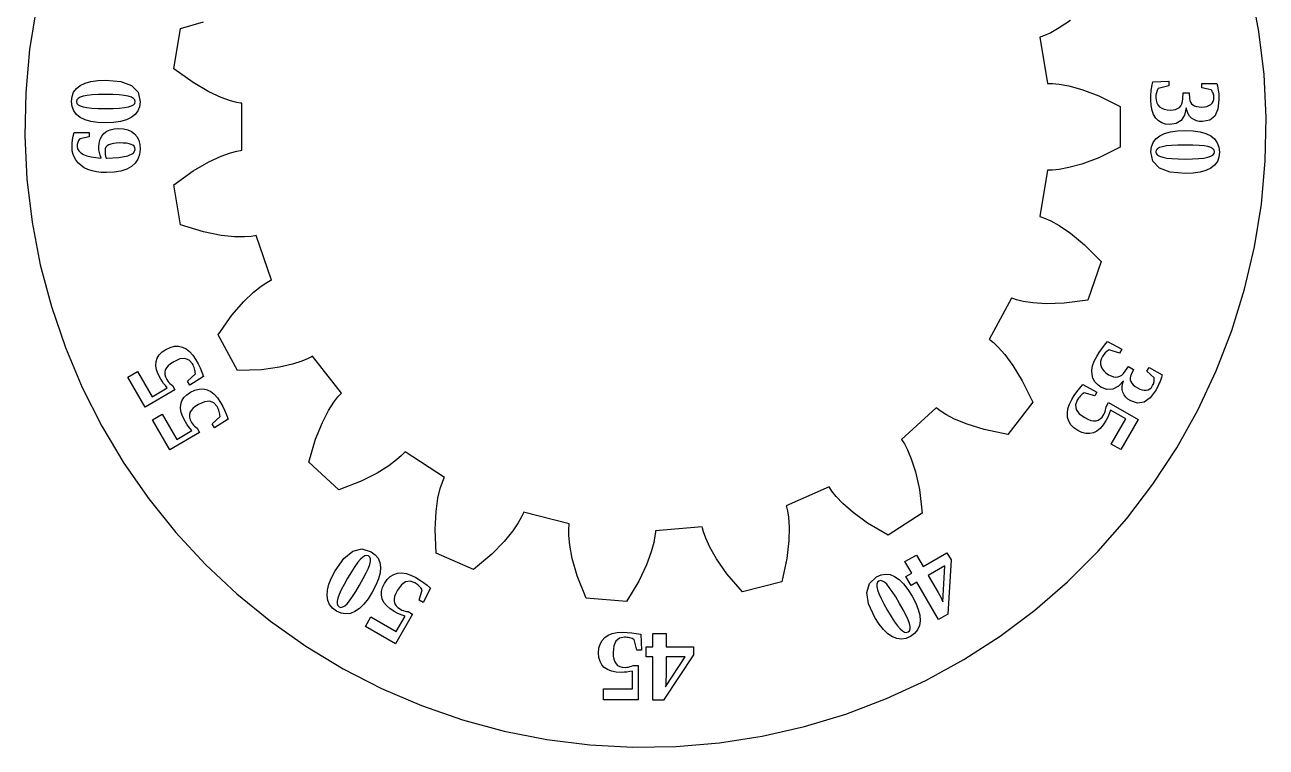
# Model space of a CAD drawing. Header units: metres. Extents: x -322 to 194, y -258 to 258.
# Drawn here: x -68.3 to 68.3, y -68.2 to 11.2 of the extents above; entities that cross this region are included whole.
import ezdxf

# ---------------------------------------------------------------- set-up
doc = ezdxf.new("R2010")
doc.units = ezdxf.units.M

msp = doc.modelspace()

# ---------------------------------------------------------------- linework, layer by layer
for p, q in [((67.4488, 10.4924), (66.5526, 15.1718)), ((-66.9697, 13.2092), (-67.728, 8.50546)), ((-51.1319, 10.7999), (-48.622, 11.5617)), ((46.7309, 11.7063), (45.4995, 10.8683)), ((-51.8681, 6.38771), (-51.1319, 10.7999)), ((43.4884, 9.89201), (43.3542, 9.85396)), ((43.3542, 9.85396), (44.2048, 4.75703)), ((43.8885, 10.0368), (43.4884, 9.89201)), ((44.5562, 10.3405), (43.8885, 10.0368)), ((45.4995, 10.8683), (44.5562, 10.3405)), ((68.0164, 5.76183), (67.4488, 10.4924)), ((-67.728, 8.50546), (-68.1563, 3.76028)), ((-49.7416, 4.85231), (-51.8681, 6.38771)), ((68.2526, 1.0032), (68.0164, 5.76183)), ((-62.883, 3.80925), (-62.5849, 4.21231)), ((-62.5849, 4.21231), (-62.1675, 4.54599)), ((-62.1675, 4.54599), (-61.6354, 4.80762)), ((-61.6354, 4.80762), (-60.9922, 4.99449)), ((-60.9922, 4.99449), (-60.2379, 5.10661)), ((-60.2379, 5.10661), (-59.3725, 5.144)), ((-59.3725, 5.144), (-57.7087, 4.99443)), ((-57.7087, 4.99443), (-56.5202, 4.54575)), ((-56.5202, 4.54575), (-55.8072, 3.79793)), ((-48.0203, 3.85498), (-49.7416, 4.85231)), ((44.2048, 4.75703), (44.344, 4.76462)), ((44.344, 4.76462), (44.7695, 4.75754)), ((44.7695, 4.75754), (45.4996, 4.6871)), ((45.4996, 4.6871), (46.5631, 4.49423)), ((46.5631, 4.49423), (47.9999, 4.10149)), ((47.9999, 4.10149), (49.8619, 3.40106)), ((55.624, 3.93828), (55.6921, 4.44064)), ((55.6921, 4.44064), (55.7875, 4.94177)), ((55.7875, 4.94177), (57.5545, 5.00677)), ((56.3855, 4.22377), (56.2687, 3.98459)), ((57.5545, 4.50677), (56.3855, 4.22377)), ((57.5545, 5.00677), (57.5545, 4.50677)), ((61.1655, 4.29477), (61.1655, 4.76778)), ((61.1655, 4.76778), (62.8235, 4.76778)), ((62.2195, 4.06078), (61.1655, 4.29477)), ((62.8235, 4.76778), (62.8885, 4.49983)), ((62.8885, 4.49983), (62.9415, 4.25102)), ((62.9415, 4.25102), (62.9825, 4.02133)), ((-68.1563, 3.76028), (-68.2526, -1.0032)), ((-63.1215, 2.795), (-63.0619, 3.33681)), ((-63.0612, 2.23499), (-63.1215, 2.795)), ((-63.0619, 3.33681), (-62.883, 3.80925)), ((-62.5258, 2.95236), (-62.5725, 2.76199)), ((-62.5725, 2.76199), (-62.5274, 2.57536)), ((-62.3857, 3.11549), (-62.5258, 2.95236)), ((-62.1523, 3.25137), (-62.3857, 3.11549)), ((-61.8255, 3.35999), (-62.1523, 3.25137)), ((-61.3925, 3.44356), (-61.8255, 3.35999)), ((-60.8395, 3.50323), (-61.3925, 3.44356)), ((-60.1665, 3.53906), (-60.8395, 3.50323)), ((-59.3735, 3.55099), (-60.1665, 3.53906)), ((-58.5627, 3.53893), (-59.3735, 3.55099)), ((-57.8753, 3.50275), (-58.5627, 3.53893)), ((-57.3112, 3.44243), (-57.8753, 3.50275)), ((-56.8705, 3.35799), (-57.3112, 3.44243)), ((-56.5393, 3.24837), (-56.8705, 3.35799)), ((-56.3027, 3.11249), (-56.5393, 3.24837)), ((-56.1608, 2.95036), (-56.3027, 3.11249)), ((-56.1135, 2.76199), (-56.1608, 2.95036)), ((-56.1596, 2.57742), (-56.1135, 2.76199)), ((-55.8072, 3.79793), (-55.5695, 2.75099)), ((-55.5695, 2.75099), (-55.6302, 2.21024)), ((-46.6678, 3.23109), (-48.0203, 3.85498)), ((-45.6505, 2.86581), (-46.6678, 3.23109)), ((-44.942, 2.67615), (-45.6505, 2.86581)), ((49.8619, 3.40106), (52.2121, 2.2366)), ((55.5695, 2.92978), (55.5831, 3.43465)), ((55.6036, 2.33096), (55.5695, 2.92978)), ((55.5831, 3.43465), (55.624, 3.93828)), ((56.1352, 3.49008), (56.1185, 3.23477)), ((56.1185, 3.23477), (56.1446, 2.92377)), ((56.1853, 3.74002), (56.1352, 3.49008)), ((56.1446, 2.92377), (56.223, 2.64877)), ((56.2687, 3.98459), (56.1853, 3.74002)), ((58.9783, 2.52153), (59.0569, 2.78421)), ((59.0569, 2.78421), (59.0975, 3.09277)), ((59.0975, 3.09277), (59.1355, 3.72377)), ((59.1355, 3.72377), (59.7935, 3.72377)), ((59.7935, 3.72377), (59.8375, 3.11478)), ((59.8375, 3.11478), (59.8724, 2.88858)), ((59.8724, 2.88858), (59.944, 2.69403)), ((62.2706, 3.97552), (62.2195, 4.06078)), ((62.3197, 3.88777), (62.2706, 3.97552)), ((62.3045, 2.59528), (62.4145, 2.77577)), ((62.3671, 3.79753), (62.3197, 3.88777)), ((62.4125, 3.70477), (62.3671, 3.79753)), ((62.4519, 3.60422), (62.4125, 3.70477)), ((62.4145, 2.77577), (62.4805, 2.98528)), ((62.48, 3.49052), (62.4519, 3.60422)), ((62.4969, 3.36371), (62.48, 3.49052)), ((62.4805, 2.98528), (62.5025, 3.22377)), ((62.5025, 3.22377), (62.4969, 3.36371)), ((63.0575, 3.01677), (62.9444, 1.94403)), ((62.9825, 4.02133), (63.0115, 3.81078)), ((63.0115, 3.81078), (63.0316, 3.6104)), ((63.0316, 3.6104), (63.046, 3.41127)), ((63.046, 3.41127), (63.0546, 3.21339)), ((63.0546, 3.21339), (63.0575, 3.01677)), ((-62.8802, 1.75099), (-63.0612, 2.23499)), ((-62.5787, 1.34299), (-62.8802, 1.75099)), ((-62.5274, 2.57536), (-62.392, 2.4175)), ((-62.392, 2.4175), (-62.1664, 2.28836)), ((-62.1664, 2.28836), (-61.8505, 2.18799)), ((-61.8505, 2.18799), (-61.4249, 2.11317)), ((-61.4249, 2.11317), (-60.8702, 2.05974)), ((-60.8702, 2.05974), (-60.1864, 2.02768)), ((-60.1864, 2.02768), (-59.3735, 2.017)), ((-59.3735, 2.017), (-58.5473, 2.02786)), ((-58.5473, 2.02786), (-57.8515, 2.06049)), ((-57.8515, 2.06049), (-57.2863, 2.11487)), ((-57.2863, 2.11487), (-56.8515, 2.19099)), ((-56.8515, 2.19099), (-56.5286, 2.29193)), ((-56.5286, 2.29193), (-56.298, 2.42075)), ((-56.298, 2.42075), (-56.1596, 2.57742)), ((-55.8125, 1.73999), (-56.1163, 1.34024)), ((-55.6302, 2.21024), (-55.8125, 1.73999)), ((-44.5235, 2.59915), (-44.942, 2.67615)), ((-44.3848, 2.58369), (-44.5235, 2.59915)), ((-44.3848, -2.58369), (-44.3848, 2.58369)), ((52.2121, 2.2366), (52.2121, -2.23662)), ((55.706, 1.80153), (55.6036, 2.33096)), ((55.8766, 1.34146), (55.706, 1.80153)), ((56.223, 2.64877), (56.3536, 2.40977)), ((56.3536, 2.40977), (56.5365, 2.20677)), ((56.5365, 2.20677), (56.7667, 2.04489)), ((56.7667, 2.04489), (57.0383, 1.92928)), ((57.0383, 1.92928), (57.3512, 1.85989)), ((57.3512, 1.85989), (57.7055, 1.83678)), ((57.7055, 1.83678), (58.0129, 1.85533)), ((58.0129, 1.85533), (58.2823, 1.91103)), ((58.2823, 1.91103), (58.5134, 2.00383)), ((58.5134, 2.00383), (58.7065, 2.13377)), ((58.7065, 2.13377), (58.8614, 2.30472)), ((58.8614, 2.30472), (58.9783, 2.52153)), ((59.4725, 2.07578), (59.2754, 1.27208)), ((59.5494, 1.73283), (59.4725, 2.07578)), ((59.67, 1.43202), (59.5494, 1.73283)), ((59.8344, 1.17334), (59.67, 1.43202)), ((59.944, 2.69403), (60.0524, 2.53108)), ((60.0524, 2.53108), (60.1975, 2.39978)), ((60.1975, 2.39978), (60.3817, 2.29871)), ((60.3817, 2.29871), (60.6075, 2.22652)), ((60.6075, 2.22652), (60.8747, 2.18321)), ((60.8747, 2.18321), (61.1835, 2.16878)), ((61.1835, 2.16878), (61.4749, 2.18596)), ((61.4749, 2.18596), (61.7332, 2.23752)), ((61.7332, 2.23752), (61.9584, 2.32346)), ((61.9584, 2.32346), (62.1505, 2.44377)), ((62.1505, 2.44377), (62.3045, 2.59528)), ((62.9444, 1.94403), (62.6052, 1.17778)), ((-62.1565, 1.01099), (-62.5787, 1.34299)), ((-61.621, 0.75418), (-62.1565, 1.01099)), ((-60.9785, 0.57074), (-61.621, 0.75418)), ((-60.229, 0.46068), (-60.9785, 0.57074)), ((-59.3725, 0.424), (-60.229, 0.46068)), ((-58.4988, 0.46068), (-59.3725, 0.424)), ((-57.7357, 0.57074), (-58.4988, 0.46068)), ((-57.0833, 0.75418), (-57.7357, 0.57074)), ((-56.5415, 1.01099), (-57.0833, 0.75418)), ((-56.1163, 1.34024), (-56.5415, 1.01099)), ((56.1155, 0.95078), (55.8766, 1.34146)), ((56.4162, 0.63927), (56.1155, 0.95078)), ((56.7722, 0.41678), (56.4162, 0.63927)), ((57.1837, 0.28328), (56.7722, 0.41678)), ((57.6505, 0.23877), (57.1837, 0.28328)), ((58.3644, 0.35359), (57.6505, 0.23877)), ((58.906, 0.69803), (58.3644, 0.35359)), ((59.2754, 1.27208), (58.906, 0.69803)), ((60.0425, 0.95677), (59.8344, 1.17334)), ((60.2907, 0.78528), (60.0425, 0.95677)), ((60.5745, 0.66278), (60.2907, 0.78528)), ((60.8937, 0.58928), (60.5745, 0.66278)), ((61.2485, 0.56477), (60.8937, 0.58928)), ((62.0399, 0.71802), (61.2485, 0.56477)), ((62.6052, 1.17778), (62.0399, 0.71802)), ((68.1563, -3.76028), (68.2526, 1.0032)), ((-68.2526, -1.0032), (-68.0164, -5.76183)), ((-62.999, -1.42776), (-62.9259, -1.02251)), ((-62.9259, -1.02251), (-62.8235, -0.62476)), ((-62.8235, -0.62476), (-61.1655, -0.62476)), ((-62.2195, -1.33176), (-62.3433, -1.5237)), ((-61.1655, -1.09776), (-62.2195, -1.33176)), ((-61.1655, -0.62476), (-61.1655, -1.09776)), ((-59.9732, -1.37926), (-59.7979, -1.02364)), ((-59.7979, -1.02364), (-59.5525, -0.72476)), ((-59.5525, -0.72476), (-59.2419, -0.48807)), ((-59.2419, -0.48807), (-58.87, -0.31902)), ((-58.87, -0.31902), (-58.4369, -0.21757)), ((-58.4369, -0.21757), (-57.9425, -0.18376)), ((-57.9425, -0.18376), (-57.4016, -0.22082)), ((-57.4016, -0.22082), (-56.9277, -0.33202)), ((-56.9277, -0.33202), (-56.5211, -0.51732)), ((-56.5211, -0.51732), (-56.1815, -0.77676)), ((-56.1815, -0.77676), (-55.9138, -1.10406)), ((-55.9138, -1.10406), (-55.7225, -1.494)), ((55.8125, -1.73997), (56.1163, -1.34023)), ((56.1163, -1.34023), (56.5415, -1.01097)), ((56.5415, -1.01097), (57.0833, -0.75417)), ((57.0833, -0.75417), (57.7357, -0.57072)), ((57.7357, -0.57072), (58.4988, -0.46066)), ((58.4988, -0.46066), (59.3725, -0.42398)), ((59.3725, -0.42398), (60.229, -0.46066)), ((60.229, -0.46066), (60.9785, -0.57072)), ((60.9785, -0.57072), (61.621, -0.75417)), ((61.621, -0.75417), (62.1565, -1.01097)), ((62.1565, -1.01097), (62.5787, -1.34297)), ((62.5787, -1.34297), (62.8802, -1.75098)), ((-63.0575, -2.26076), (-63.0429, -1.84052)), ((-63.0296, -2.65938), (-63.0575, -2.26076)), ((-63.0429, -1.84052), (-62.999, -1.42776)), ((-62.946, -3.03426), (-63.0296, -2.65938)), ((-62.4848, -1.93419), (-62.5025, -2.15276)), ((-62.5025, -2.15276), (-62.4589, -2.412)), ((-62.4317, -1.7245), (-62.4848, -1.93419)), ((-62.4589, -2.412), (-62.3282, -2.64575)), ((-62.3433, -1.5237), (-62.4317, -1.7245)), ((-62.3282, -2.64575), (-62.1104, -2.854)), ((-60.1135, -2.26076), (-60.0784, -1.79163)), ((-60.0975, -2.55244), (-60.1135, -2.26076)), ((-60.0495, -2.8455), (-60.0975, -2.55244)), ((-60.0784, -1.79163), (-59.9732, -1.37926)), ((-59.4076, -2.4292), (-59.4335, -2.62576)), ((-59.4335, -2.62576), (-59.4257, -2.82782)), ((-59.33, -2.25851), (-59.4076, -2.4292)), ((-59.2006, -2.11369), (-59.33, -2.25851)), ((-59.0195, -1.99475), (-59.2006, -2.11369)), ((-58.7908, -1.90201), (-59.0195, -1.99475)), ((-58.5177, -1.83575), (-58.7908, -1.90201)), ((-58.2003, -1.79601), (-58.5177, -1.83575)), ((-57.8385, -1.78276), (-58.2003, -1.79601)), ((-57.4354, -1.79233), (-57.8385, -1.78276)), ((-57.086, -1.82101), (-57.4354, -1.79233)), ((-56.7904, -1.86882), (-57.086, -1.82101)), ((-56.5485, -1.93576), (-56.7904, -1.86882)), ((-56.3604, -2.02701), (-56.5485, -1.93576)), ((-56.226, -2.14876), (-56.3604, -2.02701)), ((-56.3162, -2.90508), (-56.1185, -2.48376)), ((-56.1454, -2.30101), (-56.226, -2.14876)), ((-56.1185, -2.48376), (-56.1454, -2.30101)), ((-55.7225, -1.494), (-55.6078, -1.94656)), ((-55.5695, -2.46176), (-55.629, -3.05069)), ((-55.6078, -1.94656), (-55.5695, -2.46176)), ((-45.6505, -2.8658), (-44.942, -2.67615)), ((-44.942, -2.67615), (-44.5235, -2.59914)), ((-44.5235, -2.59914), (-44.3848, -2.58369)), ((52.2121, -2.23662), (49.8619, -3.40106)), ((55.5695, -2.75098), (55.6302, -2.21022)), ((55.6302, -2.21022), (55.8125, -1.73997)), ((56.1596, -2.57741), (56.1135, -2.76198)), ((56.298, -2.42073), (56.1596, -2.57741)), ((56.5286, -2.29192), (56.298, -2.42073)), ((56.8515, -2.19098), (56.5286, -2.29192)), ((57.2863, -2.11485), (56.8515, -2.19098)), ((57.8515, -2.06047), (57.2863, -2.11485)), ((58.5473, -2.02785), (57.8515, -2.06047)), ((59.3735, -2.01698), (58.5473, -2.02785)), ((60.1864, -2.02766), (59.3735, -2.01698)), ((60.8702, -2.05972), (60.1864, -2.02766)), ((61.4249, -2.11316), (60.8702, -2.05972)), ((61.8505, -2.18797), (61.4249, -2.11316)), ((62.1664, -2.28835), (61.8505, -2.18797)), ((62.392, -2.41748), (62.1664, -2.28835)), ((62.5274, -2.57535), (62.392, -2.41748)), ((62.5725, -2.76198), (62.5274, -2.57535)), ((62.8802, -1.75098), (63.0612, -2.23497)), ((63.0612, -2.23497), (63.1215, -2.79498)), ((-62.8066, -3.38538), (-62.946, -3.03426)), ((-62.6115, -3.71275), (-62.8066, -3.38538)), ((-62.3629, -4.01076), (-62.6115, -3.71275)), ((-62.0632, -4.27376), (-62.3629, -4.01076)), ((-62.1104, -2.854), (-61.8055, -3.03676)), ((-61.8055, -3.03676), (-61.4227, -3.18883)), ((-61.4227, -3.18883), (-60.9705, -3.30602)), ((-60.9705, -3.30602), (-60.4487, -3.38832)), ((-60.4487, -3.38832), (-59.8575, -3.43576)), ((-59.9695, -3.13994), (-60.0495, -2.8455)), ((-59.8575, -3.43576), (-59.9695, -3.13994)), ((-59.4257, -2.82782), (-59.4022, -3.03201)), ((-59.4022, -3.03201), (-59.3632, -3.23833)), ((-59.3632, -3.23833), (-59.3085, -3.44676)), ((-59.3085, -3.44676), (-59.2815, -3.44676)), ((-59.2815, -3.44676), (-57.8977, -3.38657)), ((-57.8977, -3.38657), (-56.9093, -3.20601)), ((-56.9093, -3.20601), (-56.3162, -2.90508)), ((-56.105, -4.0092), (-56.5215, -4.37875)), ((-55.8075, -3.56651), (-56.105, -4.0092)), ((-55.629, -3.05069), (-55.8075, -3.56651)), ((-49.7416, -4.85231), (-48.0203, -3.85498)), ((-48.0203, -3.85498), (-46.6678, -3.23108)), ((-46.6678, -3.23108), (-45.6505, -2.8658)), ((49.8619, -3.40106), (47.9999, -4.10147)), ((55.8072, -3.79791), (55.5695, -2.75098)), ((56.5202, -4.54573), (55.8072, -3.79791)), ((56.1135, -2.76198), (56.1608, -2.95035)), ((56.1608, -2.95035), (56.3027, -3.11247)), ((56.3027, -3.11247), (56.5393, -3.24835)), ((56.5393, -3.24835), (56.8705, -3.35797)), ((56.8705, -3.35797), (57.3112, -3.44241)), ((57.3112, -3.44241), (57.8753, -3.50273)), ((57.8753, -3.50273), (58.5627, -3.53891)), ((58.5627, -3.53891), (59.3735, -3.55098)), ((59.3735, -3.55098), (60.1665, -3.53905)), ((60.1665, -3.53905), (60.8395, -3.50322)), ((60.8395, -3.50322), (61.3925, -3.44354)), ((61.3925, -3.44354), (61.8255, -3.35997)), ((61.8255, -3.35997), (62.1523, -3.25136)), ((62.1523, -3.25136), (62.3857, -3.11548)), ((62.3857, -3.11548), (62.5258, -2.95235)), ((62.5258, -2.95235), (62.5725, -2.76198)), ((62.883, -3.80923), (62.5849, -4.2123)), ((63.0619, -3.33679), (62.883, -3.80923)), ((63.1215, -2.79498), (63.0619, -3.33679)), ((67.728, -8.50546), (68.1563, -3.76028)), ((-61.7124, -4.50175), (-62.0632, -4.27376)), ((-61.3105, -4.69476), (-61.7124, -4.50175)), ((-60.8634, -4.84789), (-61.3105, -4.69476)), ((-60.376, -4.95726), (-60.8634, -4.84789)), ((-59.8484, -5.02289), (-60.376, -4.95726)), ((-59.2805, -5.04475), (-59.8484, -5.02289)), ((-58.4308, -5.00313), (-59.2805, -5.04475)), ((-57.6878, -4.87827), (-58.4308, -5.00313)), ((-57.0513, -4.67014), (-57.6878, -4.87827)), ((-56.5215, -4.37875), (-57.0513, -4.67014)), ((-51.8681, -6.38771), (-49.7416, -4.85231)), ((44.2048, -4.75703), (43.3542, -9.85396)), ((44.344, -4.76462), (44.2048, -4.75703)), ((44.7695, -4.75755), (44.344, -4.76462)), ((45.4996, -4.6871), (44.7695, -4.75755)), ((46.5631, -4.49423), (45.4996, -4.6871)), ((47.9999, -4.10147), (46.5631, -4.49423)), ((57.7087, -4.99442), (56.5202, -4.54573)), ((59.3725, -5.14398), (57.7087, -4.99442)), ((60.2379, -5.1066), (59.3725, -5.14398)), ((60.9922, -4.99448), (60.2379, -5.1066)), ((61.6354, -4.8076), (60.9922, -4.99448)), ((62.1675, -4.54597), (61.6354, -4.8076)), ((62.5849, -4.2123), (62.1675, -4.54597)), ((-68.0164, -5.76183), (-67.4488, -10.4924)), ((-51.1319, -10.7999), (-51.8681, -6.38771)), ((66.9697, -13.2092), (67.728, -8.50546)), ((-67.4488, -10.4924), (-66.5526, -15.1718)), ((-48.622, -11.5617), (-51.1319, -10.7999)), ((43.3542, -9.85396), (43.4884, -9.89201)), ((43.4884, -9.89201), (43.8885, -10.0368)), ((43.8885, -10.0368), (44.5562, -10.3406)), ((44.5562, -10.3406), (45.4995, -10.8683)), ((45.4995, -10.8683), (46.7309, -11.7063)), ((-46.6702, -11.9461), (-48.622, -11.5617)), ((-45.1883, -12.097), (-46.6702, -11.9461)), ((-44.1076, -12.1122), (-45.1883, -12.097)), ((-43.3758, -12.0615), (-44.1076, -12.1122)), ((-42.955, -11.9984), (-43.3758, -12.0615)), ((-42.8189, -11.968), (-42.955, -11.9984)), ((-41.141, -16.8554), (-42.8189, -11.968)), ((46.7309, -11.7063), (48.2645, -12.9733)), ((48.2645, -12.9733), (50.1093, -14.8378)), ((65.8852, -17.8486), (66.9697, -13.2092)), ((50.1093, -14.8378), (48.6569, -19.0687)), ((-66.5526, -15.1718), (-65.3321, -19.7773)), ((-43.09, -18.209), (-42.2465, -17.5332)), ((-42.2465, -17.5332), (-41.6379, -17.1238)), ((-41.6379, -17.1238), (-41.2671, -16.9151)), ((-41.2671, -16.9151), (-41.141, -16.8554)), ((-44.1667, -19.2383), (-43.09, -18.209)), ((40.265, -18.8526), (37.8056, -23.3972)), ((40.3943, -18.905), (40.265, -18.8526)), ((40.799, -19.0364), (40.3943, -18.905)), ((41.5124, -19.2068), (40.799, -19.0364)), ((48.6569, -19.0687), (46.0559, -19.4069)), ((64.4796, -22.401), (65.8852, -17.8486)), ((-65.3321, -19.7773), (-63.7934, -24.2865)), ((-45.4709, -20.7405), (-44.1667, -19.2383)), ((42.5809, -19.3698), (41.5124, -19.2068)), ((44.0674, -19.4648), (42.5809, -19.3698)), ((46.0559, -19.4069), (44.0674, -19.4648)), ((-46.9837, -22.8832), (-45.4709, -20.7405)), ((-44.8547, -26.8173), (-46.9837, -22.8832)), ((62.7599, -26.8444), (64.4796, -22.401)), ((-63.7934, -24.2865), (-61.9438, -28.6773)), ((-53.1463, -24.7711), (-52.7298, -24.4853)), ((-52.7298, -24.4853), (-52.2609, -24.2639)), ((-52.2609, -24.2639), (-51.8042, -24.1481)), ((-51.8042, -24.1481), (-51.3596, -24.1379)), ((-51.3596, -24.1379), (-50.9273, -24.2333)), ((-50.9273, -24.2333), (-50.5152, -24.4317)), ((-50.5152, -24.4317), (-50.13, -24.7308)), ((37.8056, -23.3972), (37.9202, -23.4767)), ((37.9202, -23.4767), (38.2516, -23.7436)), ((38.2516, -23.7436), (38.7845, -24.2477)), ((38.7845, -24.2477), (39.5052, -25.0531)), ((49.8808, -24.8327), (50.168, -24.417)), ((50.168, -24.417), (50.4782, -24.016)), ((50.4782, -24.016), (50.8113, -23.6297)), ((50.9702, -24.5505), (50.7495, -24.6992)), ((50.8113, -23.6297), (52.3741, -24.4569)), ((52.1241, -24.8899), (50.9702, -24.5505)), ((52.3741, -24.4569), (52.1241, -24.8899)), ((-53.8316, -26.2572), (-53.8075, -25.8327)), ((-53.8075, -25.8327), (-53.6851, -25.4448)), ((-53.6851, -25.4448), (-53.4647, -25.0909)), ((-53.4647, -25.0909), (-53.1463, -24.7711)), ((-51.884, -25.8422), (-52.224, -26.0614)), ((-51.2111, -25.544), (-51.884, -25.8422)), ((-50.641, -25.4857), (-51.2111, -25.544)), ((-50.1739, -25.6674), (-50.641, -25.4857)), ((-49.8097, -26.0891), (-50.1739, -25.6674)), ((-50.13, -24.7308), (-49.7717, -25.1306)), ((-49.7717, -25.1306), (-49.4402, -25.631)), ((-49.4402, -25.631), (-49.1996, -26.0751)), ((-37.7849, -25.7776), (-38.812, -26.1142)), ((-37.1092, -25.4921), (-37.7849, -25.7776)), ((-36.7317, -25.2958), (-37.1092, -25.4921)), ((-36.6128, -25.2228), (-36.7317, -25.2958)), ((-33.4389, -29.3006), (-36.6128, -25.2228)), ((39.5052, -25.0531), (40.3978, -26.2455)), ((49.1706, -26.3085), (49.3467, -25.7988)), ((49.3467, -25.7988), (49.6165, -25.2631)), ((49.6165, -25.2631), (49.8808, -24.8327)), ((50.042, -25.8332), (50.0356, -26.1055)), ((50.1116, -25.5559), (50.042, -25.8332)), ((50.2445, -25.2735), (50.1116, -25.5559)), ((50.3866, -25.0607), (50.2445, -25.2735)), ((50.5549, -24.8693), (50.3866, -25.0607)), ((50.7495, -24.6992), (50.5549, -24.8693)), ((-56.9161, -27.5304), (-55.8656, -26.9239)), ((-55.8656, -26.9239), (-54.2646, -29.6969)), ((-53.7564, -26.7206), (-53.8316, -26.2572)), ((-53.5819, -27.2227), (-53.7564, -26.7206)), ((-53.3081, -27.7637), (-53.5819, -27.2227)), ((-52.8128, -26.7456), (-52.8688, -26.9889)), ((-52.8688, -26.9889), (-52.8592, -27.2487)), ((-52.8592, -27.2487), (-52.7838, -27.5252)), ((-52.6883, -26.5131), (-52.8128, -26.7456)), ((-52.4921, -26.2851), (-52.6883, -26.5131)), ((-52.224, -26.0614), (-52.4921, -26.2851)), ((-50.3708, -27.9892), (-49.4999, -27.1597)), ((-49.7492, -26.2029), (-49.8097, -26.0891)), ((-49.693, -26.3277), (-49.7492, -26.2029)), ((-49.6409, -26.4636), (-49.693, -26.3277)), ((-49.5929, -26.6106), (-49.6409, -26.4636)), ((-49.553, -26.7595), (-49.5929, -26.6106)), ((-49.5242, -26.9006), (-49.553, -26.7595)), ((-49.5065, -27.034), (-49.5242, -26.9006)), ((-49.4999, -27.1597), (-49.5065, -27.034)), ((-49.1996, -26.0751), (-48.9832, -26.5317)), ((-48.9832, -26.5317), (-48.791, -27.0008)), ((-48.791, -27.0008), (-48.623, -27.4825)), ((-42.2335, -26.7228), (-44.8547, -26.8173)), ((-40.2626, -26.4526), (-42.2335, -26.7228)), ((-38.812, -26.1142), (-40.2626, -26.4526)), ((40.3978, -26.2455), (41.437, -27.9419)), ((49.0884, -26.7922), (49.1706, -26.3085)), ((49.0999, -27.25), (49.0884, -26.7922)), ((49.2045, -27.6701), (49.0999, -27.25)), ((50.0356, -26.1055), (50.0925, -26.3728)), ((50.0925, -26.3728), (50.2109, -26.628)), ((50.2109, -26.628), (50.3883, -26.864)), ((50.3883, -26.864), (50.6246, -27.0805)), ((50.6246, -27.0805), (50.9199, -27.2777)), ((50.9199, -27.2777), (51.1954, -27.4153)), ((52.3645, -27.321), (52.564, -27.1329)), ((52.564, -27.1329), (52.7534, -26.886)), ((52.7534, -26.886), (53.1018, -26.3585)), ((53.1018, -26.3585), (53.6716, -26.6875)), ((53.4052, -27.2369), (53.3223, -27.4502)), ((53.6716, -26.6875), (53.4052, -27.2369)), ((55.1453, -26.879), (55.3818, -26.4693)), ((55.9411, -27.6086), (55.1453, -26.879)), ((55.3818, -26.4693), (56.8177, -27.2984)), ((56.8177, -27.2984), (56.74, -27.5629)), ((60.7345, -31.1569), (62.7599, -26.8444)), ((-55.0131, -30.8265), (-56.9161, -27.5304)), ((-53.1628, -27.9969), (-53.3081, -27.7637)), ((-52.9935, -28.235), (-53.1628, -27.9969)), ((-52.8002, -28.478), (-52.9935, -28.235)), ((-52.5828, -28.7259), (-52.8002, -28.478)), ((-52.7838, -27.5252), (-52.6426, -27.8183)), ((-52.6426, -27.8183), (-52.5403, -27.9779)), ((-52.5403, -27.9779), (-52.4268, -28.1215)), ((-52.4268, -28.1215), (-52.3023, -28.2492)), ((-52.3023, -28.2492), (-52.1665, -28.3609)), ((-52.1665, -28.3609), (-52.021, -28.4709)), ((-52.021, -28.4709), (-51.749, -28.942)), ((-50.1208, -28.4223), (-50.3708, -27.9892)), ((-48.623, -27.4825), (-50.1208, -28.4223)), ((41.437, -27.9419), (42.5764, -30.3043)), ((47.7518, -28.7382), (48.085, -28.3519)), ((48.085, -28.3519), (49.6477, -29.1791)), ((49.4017, -28.0408), (49.2045, -27.6701)), ((49.6912, -28.3621), (49.4017, -28.0408)), ((50.0732, -28.6341), (49.6912, -28.3621)), ((50.7489, -28.8916), (50.0732, -28.6341)), ((51.1954, -27.4153), (51.4565, -27.5018)), ((51.9971, -28.5517), (51.3902, -28.8641)), ((51.4565, -27.5018), (51.7031, -27.537)), ((51.7031, -27.537), (51.9353, -27.521)), ((51.9353, -27.521), (52.1549, -27.4504)), ((52.5696, -27.9542), (51.9971, -28.5517)), ((52.1549, -27.4504), (52.3645, -27.321)), ((52.4188, -28.6104), (52.4647, -28.2896)), ((52.4318, -28.9167), (52.4188, -28.6104)), ((52.4647, -28.2896), (52.5696, -27.9542)), ((53.3223, -27.4502), (53.2871, -27.6545)), ((53.2871, -27.6545), (53.2995, -27.8498)), ((53.2995, -27.8498), (53.3595, -28.0361)), ((53.3595, -28.0361), (53.4685, -28.2158)), ((53.4685, -28.2158), (53.6279, -28.3911)), ((53.6279, -28.3911), (53.8377, -28.5623)), ((53.8377, -28.5623), (54.0979, -28.7291)), ((55.6294, -28.6705), (55.7677, -28.475)), ((55.7677, -28.475), (55.8328, -28.351)), ((55.8328, -28.351), (55.8816, -28.2327)), ((55.8816, -28.2327), (55.9141, -28.1202)), ((55.9141, -28.1202), (55.9303, -28.0134)), ((55.9303, -28.0134), (55.9373, -27.9104)), ((55.9373, -27.9104), (55.9414, -27.8086)), ((55.9427, -27.708), (55.9411, -27.6086)), ((55.9414, -27.8086), (55.9427, -27.708)), ((56.3321, -28.5844), (56.2407, -28.76)), ((56.4192, -28.4047), (56.3321, -28.5844)), ((56.502, -28.2211), (56.4192, -28.4047)), ((56.5822, -28.0243), (56.502, -28.2211)), ((56.6615, -27.8049), (56.5822, -28.0243)), ((56.74, -27.5629), (56.6615, -27.8049)), ((-61.9438, -28.6773), (-59.7925, -32.9285)), ((-51.749, -28.942), (-55.0131, -30.8265)), ((-54.2646, -29.6969), (-52.5828, -28.7259)), ((-50.9722, -30.1436), (-50.7518, -29.7898)), ((-50.7518, -29.7898), (-50.4334, -29.4699)), ((-50.4334, -29.4699), (-50.0169, -29.1842)), ((-50.0169, -29.1842), (-49.548, -28.9627)), ((-49.548, -28.9627), (-49.0913, -28.8469)), ((-49.0913, -28.8469), (-48.6467, -28.8367)), ((-48.6467, -28.8367), (-48.2144, -28.9322)), ((-48.2144, -28.9322), (-47.8023, -29.1306)), ((-47.8023, -29.1306), (-47.4171, -29.4297)), ((-47.4171, -29.4297), (-47.0588, -29.8294)), ((-47.0588, -29.8294), (-46.7273, -30.3299)), ((-34.2645, -30.3007), (-33.8218, -29.7158)), ((-33.8218, -29.7158), (-33.5388, -29.398)), ((-33.5388, -29.398), (-33.4389, -29.3006)), ((46.6225, -30.5226), (46.8902, -29.9854)), ((46.8902, -29.9854), (47.1544, -29.5549)), ((47.1544, -29.5549), (47.4416, -29.1392)), ((47.4416, -29.1392), (47.7518, -28.7382)), ((47.5399, -29.967), (47.4716, -30.0762)), ((47.6199, -29.8559), (47.5399, -29.967)), ((47.7115, -29.7428), (47.6199, -29.8559)), ((47.8148, -29.6278), (47.7115, -29.7428)), ((47.9238, -29.5188), (47.8148, -29.6278)), ((48.0316, -29.4233), (47.9238, -29.5188)), ((48.1383, -29.3412), (48.0316, -29.4233)), ((48.2438, -29.2727), (48.1383, -29.3412)), ((49.3977, -29.6121), (48.2438, -29.2727)), ((49.6477, -29.1791), (49.3977, -29.6121)), ((51.3902, -28.8641), (50.7489, -28.8916)), ((52.5038, -29.2083), (52.4318, -28.9167)), ((52.633, -29.4809), (52.5038, -29.2083)), ((52.8175, -29.7289), (52.633, -29.4809)), ((53.0572, -29.9522), (52.8175, -29.7289)), ((53.3522, -30.1508), (53.0572, -29.9522)), ((54.0979, -28.7291), (54.3589, -28.86)), ((54.3589, -28.86), (54.6084, -28.9445)), ((54.6084, -28.9445), (54.8464, -28.9827)), ((55.5105, -29.8043), (54.8337, -30.2982)), ((54.8464, -28.9827), (55.0728, -28.9745)), ((55.0728, -28.9745), (55.282, -28.9203)), ((55.282, -28.9203), (55.4675, -28.819)), ((55.4675, -28.819), (55.6294, -28.6705)), ((56.1448, -28.9318), (55.5105, -29.8043)), ((56.2407, -28.76), (56.1448, -28.9318)), ((-51.1187, -30.9561), (-51.0946, -30.5315)), ((-51.0435, -31.4194), (-51.1187, -30.9561)), ((-51.0946, -30.5315), (-50.9722, -30.1436)), ((-49.9754, -31.212), (-50.0999, -31.4445)), ((-49.7792, -30.9839), (-49.9754, -31.212)), ((-49.5111, -30.7603), (-49.7792, -30.9839)), ((-49.1712, -30.5411), (-49.5111, -30.7603)), ((-48.4982, -30.2428), (-49.1712, -30.5411)), ((-47.9281, -30.1846), (-48.4982, -30.2428)), ((-47.461, -30.3663), (-47.9281, -30.1846)), ((-47.0968, -30.788), (-47.461, -30.3663)), ((-47.0364, -30.9018), (-47.0968, -30.788)), ((-46.9801, -31.0266), (-47.0364, -30.9018)), ((-46.928, -31.1625), (-46.9801, -31.0266)), ((-46.88, -31.3094), (-46.928, -31.1625)), ((-46.8401, -31.4583), (-46.88, -31.3094)), ((-46.7273, -30.3299), (-46.4867, -30.7739)), ((-46.4867, -30.7739), (-46.2703, -31.2305)), ((-46.2703, -31.2305), (-46.0781, -31.6996)), ((-35.527, -32.5368), (-34.8428, -31.2137)), ((-34.8428, -31.2137), (-34.2645, -30.3007)), ((31.9619, -30.9051), (28.1602, -34.4049)), ((32.0672, -30.9966), (31.9619, -30.9051)), ((32.4073, -31.2524), (32.0672, -30.9966)), ((33.0267, -31.6452), (32.4073, -31.2524)), ((42.5764, -30.3043), (39.8289, -33.8343)), ((46.389, -31.516), (46.4554, -31.0328)), ((46.4554, -31.0328), (46.6225, -30.5226)), ((47.4716, -30.0762), (47.2885, -30.6025)), ((47.2885, -30.6025), (47.3647, -31.0979)), ((47.3647, -31.0979), (47.7002, -31.5625)), ((50.4726, -31.4967), (50.5403, -31.3266)), ((50.5403, -31.3266), (50.5886, -31.1549)), ((50.5886, -31.1549), (50.6175, -30.9814)), ((50.6175, -30.9814), (50.64, -30.8005)), ((50.64, -30.8005), (50.912, -30.3293)), ((50.912, -30.3293), (54.176, -32.2138)), ((51.1417, -31.1594), (51.0357, -31.4716)), ((52.8235, -32.1304), (51.1417, -31.1594)), ((54.1142, -30.4138), (53.3522, -30.1508)), ((54.8337, -30.2982), (54.1142, -30.4138)), ((58.4131, -35.3176), (60.7345, -31.1569)), ((-54.2032, -32.2293), (-53.1527, -31.6228)), ((-52.3002, -35.5254), (-54.2032, -32.2293)), ((-53.1527, -31.6228), (-51.5517, -34.3958)), ((-50.869, -31.9216), (-51.0435, -31.4194)), ((-50.5952, -32.4625), (-50.869, -31.9216)), ((-50.4499, -32.6958), (-50.5952, -32.4625)), ((-50.2806, -32.9339), (-50.4499, -32.6958)), ((-50.0999, -31.4445), (-50.1559, -31.6877)), ((-50.1559, -31.6877), (-50.1463, -31.9476)), ((-50.1463, -31.9476), (-50.0709, -32.224)), ((-50.0709, -32.224), (-49.9297, -32.5171)), ((-49.9297, -32.5171), (-49.8274, -32.6767)), ((-49.8274, -32.6767), (-49.714, -32.8203)), ((-47.6579, -32.6881), (-46.787, -31.8585)), ((-47.4079, -33.1211), (-47.6579, -32.6881)), ((-45.9101, -32.1813), (-47.4079, -33.1211)), ((-46.8113, -31.5994), (-46.8401, -31.4583)), ((-46.7936, -31.7328), (-46.8113, -31.5994)), ((-46.787, -31.8585), (-46.7936, -31.7328)), ((-46.0781, -31.6996), (-45.9101, -32.1813)), ((-36.2728, -34.3811), (-35.527, -32.5368)), ((33.9844, -32.1462), (33.0267, -31.6452)), ((35.3595, -32.7188), (33.9844, -32.1462)), ((37.259, -33.3097), (35.3595, -32.7188)), ((46.4233, -31.9721), (46.389, -31.516)), ((46.5568, -32.3942), (46.4233, -31.9721)), ((46.7879, -32.7741), (46.5568, -32.3942)), ((47.7002, -31.5625), (48.295, -31.9962)), ((48.295, -31.9962), (48.6548, -32.1809)), ((48.6548, -32.1809), (48.9825, -32.3013)), ((48.9825, -32.3013), (49.2782, -32.3572)), ((49.2782, -32.3572), (49.5417, -32.3488)), ((49.5417, -32.3488), (49.7804, -32.2757)), ((49.7804, -32.2757), (50.0006, -32.1374)), ((50.0006, -32.1374), (50.2023, -31.9339)), ((50.2023, -31.9339), (50.3856, -31.6651)), ((50.671, -32.2687), (50.3395, -32.7763)), ((50.3856, -31.6651), (50.4726, -31.4967)), ((50.8004, -32.0263), (50.671, -32.2687)), ((50.9219, -31.7606), (50.8004, -32.0263)), ((51.0357, -31.4716), (50.9219, -31.7606)), ((51.2225, -34.9034), (52.8235, -32.1304)), ((54.176, -32.2138), (52.273, -35.5099)), ((-59.7925, -32.9285), (-57.3499, -37.0191)), ((-49.0361, -33.6409), (-52.3002, -35.5254)), ((-51.5517, -34.3958), (-49.8699, -33.4248)), ((-50.0873, -33.1769), (-50.2806, -32.9339)), ((-49.8699, -33.4248), (-50.0873, -33.1769)), ((-49.714, -32.8203), (-49.5894, -32.948)), ((-49.5894, -32.948), (-49.4536, -33.0598)), ((-49.4536, -33.0598), (-49.3082, -33.1698)), ((-49.3082, -33.1698), (-49.0361, -33.6409)), ((39.8289, -33.8343), (37.259, -33.3097)), ((47.1165, -33.1117), (46.7879, -32.7741)), ((47.5427, -33.4071), (47.1165, -33.1117)), ((47.9985, -33.6248), (47.5427, -33.4071)), ((48.4347, -33.7407), (47.9985, -33.6248)), ((48.8513, -33.7547), (48.4347, -33.7407)), ((49.2484, -33.6667), (48.8513, -33.7547)), ((49.6282, -33.4753), (49.2484, -33.6667)), ((49.9919, -33.1785), (49.6282, -33.4753)), ((50.3395, -32.7763), (49.9919, -33.1785)), ((-37.0078, -36.8989), (-36.2728, -34.3811)), ((28.1602, -34.4049), (28.2427, -34.5173)), ((28.2427, -34.5173), (28.4695, -34.8774)), ((28.4695, -34.8774), (28.8098, -35.5271)), ((52.273, -35.5099), (51.2225, -34.9034)), ((55.8072, -39.3063), (58.4131, -35.3176)), ((-27.3676, -36.6496), (-28.2298, -37.3015)), ((-26.8213, -36.1602), (-27.3676, -36.6496)), ((-26.5279, -35.852), (-26.8213, -36.1602)), ((-26.4392, -35.7444), (-26.5279, -35.852)), ((-22.1132, -38.5706), (-26.4392, -35.7444)), ((28.8098, -35.5271), (29.23, -36.5229)), ((29.23, -36.5229), (29.6871, -37.9406)), ((-57.3499, -37.0191), (-54.6279, -40.9295)), ((-33.7168, -39.9285), (-37.0078, -36.8989)), ((-29.4919, -38.0925), (-31.2683, -38.9881)), ((-28.2298, -37.3015), (-29.4919, -38.0925)), ((29.6871, -37.9406), (30.1191, -39.8825)), ((-31.2683, -38.9881), (-33.7168, -39.9285)), ((-22.5693, -39.7845), (-22.3405, -39.0876)), ((-22.3405, -39.0876), (-22.1761, -38.6952)), ((-22.1761, -38.6952), (-22.1132, -38.5706)), ((52.9294, -43.1034), (55.8072, -39.3063)), ((-54.6279, -40.9295), (-51.6397, -44.6404)), ((-23.0374, -42.3095), (-22.8199, -40.8359)), ((-22.8199, -40.8359), (-22.5693, -39.7845)), ((20.1953, -39.6086), (15.4631, -41.6843)), ((20.2651, -39.7294), (20.1953, -39.6086)), ((20.5037, -40.0817), (20.2651, -39.7294)), ((20.962, -40.6543), (20.5037, -40.0817)), ((21.7052, -41.4392), (20.962, -40.6543)), ((30.1191, -39.8825), (30.4297, -42.4869)), ((-23.1439, -44.296), (-23.0374, -42.3095)), ((15.4631, -41.6843), (15.5047, -41.8175)), ((15.5047, -41.8175), (15.6022, -42.2316)), ((15.6022, -42.2316), (15.7132, -42.9567)), ((22.8198, -42.4272), (21.7052, -41.4392)), ((-13.9847, -43.5501), (-14.5885, -44.4466)), ((-13.6269, -42.9098), (-13.9847, -43.5501)), ((-13.4495, -42.523), (-13.6269, -42.9098)), ((-13.4005, -42.3924), (-13.4495, -42.523)), ((-8.3912, -43.6609), (-13.4005, -42.3924)), ((-8.41025, -43.7991), (-8.3912, -43.6609)), ((15.7132, -42.9567), (15.7873, -44.035)), ((24.4246, -43.6029), (22.8198, -42.4272)), ((26.6849, -44.9335), (24.4246, -43.6029)), ((30.4297, -42.4869), (26.6849, -44.9335)), ((49.7937, -46.6906), (52.9294, -43.1034)), ((-51.6397, -44.6404), (-48.3999, -48.1339)), ((-23.0216, -46.916), (-23.1439, -44.296)), ((-14.5885, -44.4466), (-15.5253, -45.6046)), ((-8.43834, -44.2237), (-8.41025, -43.7991)), ((-8.42842, -44.9572), (-8.43834, -44.2237)), ((-8.32404, -46.0329), (-8.42842, -44.9572)), ((1.04425, -45.0095), (0.91376, -45.7313)), ((1.08644, -44.586), (1.04425, -45.0095)), ((1.09039, -44.4466), (1.08644, -44.586)), ((6.24014, -44.0199), (1.09039, -44.4466)), ((6.26698, -44.1568), (6.24014, -44.0199)), ((6.37828, -44.5675), (6.26698, -44.1568)), ((6.62581, -45.2579), (6.37828, -44.5675)), ((15.7873, -44.035), (15.7593, -45.5243)), ((-15.5253, -45.6046), (-16.9147, -47.0284)), ((-8.05127, -47.4973), (-8.32404, -46.0329)), ((0.91376, -45.7313), (0.63373, -46.7752)), ((7.07384, -46.2415), (6.62581, -45.2579)), ((7.8073, -47.538), (7.07384, -46.2415)), ((15.7593, -45.5243), (15.5374, -47.5012)), ((-34.1411, -48.8461), (-33.1796, -47.48)), ((-33.1796, -47.48), (-32.1969, -46.6751)), ((-32.1969, -46.6751), (-31.1927, -46.4315)), ((-31.3434, -47.5723), (-31.6368, -47.9117)), ((-31.0828, -47.3403), (-31.3434, -47.5723)), ((-31.1927, -46.4315), (-30.1672, -46.7491)), ((-30.8469, -47.2034), (-31.0828, -47.3403)), ((-30.6355, -47.1615), (-30.8469, -47.2034)), ((-30.4487, -47.2147), (-30.6355, -47.1615)), ((-30.3119, -47.347), (-30.4487, -47.2147)), ((-30.2454, -47.5451), (-30.3119, -47.347)), ((-30.2492, -47.8093), (-30.2454, -47.5451)), ((-30.1672, -46.7491), (-29.7292, -47.0721)), ((-29.7292, -47.0721), (-29.4131, -47.465)), ((-29.4131, -47.465), (-29.2188, -47.928)), ((-18.9251, -48.7129), (-23.0216, -46.916)), ((-16.9147, -47.0284), (-18.9251, -48.7129)), ((-7.507, -49.4107), (-8.05127, -47.4973)), ((0.63373, -46.7752), (0.12366, -48.1747)), ((8.94336, -49.171), (7.8073, -47.538)), ((15.5374, -47.5012), (14.9855, -50.0654)), ((28.5353, -47.8391), (29.8023, -47.1076)), ((29.8023, -47.1076), (30.5383, -48.3824)), ((30.5383, -48.3824), (33.152, -46.8734)), ((33.152, -46.8734), (33.595, -47.6406)), ((33.595, -47.6406), (33.2511, -53.615)), ((46.4155, -50.0503), (49.7937, -46.6906)), ((-48.3999, -48.1339), (-44.9244, -51.3929)), ((-34.5414, -49.6143), (-34.1411, -48.8461)), ((-32.3461, -48.9473), (-32.762, -49.6434)), ((-31.9711, -48.3701), (-32.3461, -48.9473)), ((-31.6368, -47.9117), (-31.9711, -48.3701)), ((-31.0298, -49.6895), (-30.7102, -49.0706)), ((-30.7102, -49.0706), (-30.4747, -48.5539)), ((-30.4747, -48.5539), (-30.3232, -48.1393)), ((-30.3232, -48.1393), (-30.2492, -47.8093)), ((-29.1948, -49.0585), (-29.3622, -49.7153)), ((-29.2188, -47.928), (-29.1463, -48.4609)), ((-29.1463, -48.4609), (-29.1948, -49.0585)), ((-27.6797, -49.2426), (-27.2576, -49.1091)), ((-27.2576, -49.1091), (-26.8015, -49.0748)), ((-26.8015, -49.0748), (-26.3183, -49.1413)), ((-26.3183, -49.1413), (-25.8081, -49.3083)), ((0.12366, -48.1747), (-0.7281, -49.9724)), ((29.2713, -49.1138), (28.5353, -47.8391)), ((28.6408, -49.4778), (29.2713, -49.1138)), ((32.9274, -48.2905), (31.0958, -49.348)), ((32.704, -52.2415), (32.9274, -48.2905)), ((-34.9812, -50.974), (-34.8215, -50.3236)), ((-34.8215, -50.3236), (-34.5414, -49.6143)), ((-33.1482, -50.3362), (-33.4536, -50.9369)), ((-32.762, -49.6434), (-33.1482, -50.3362)), ((-31.8492, -51.1091), (-31.4335, -50.4104)), ((-31.4335, -50.4104), (-31.0298, -49.6895)), ((-29.6484, -50.4311), (-30.0534, -51.2061)), ((-29.3622, -49.7153), (-29.6484, -50.4311)), ((-28.9104, -50.6843), (-28.6926, -50.2286)), ((-28.6926, -50.2286), (-28.3972, -49.8023)), ((-28.3972, -49.8023), (-28.0596, -49.4737)), ((-28.0596, -49.4737), (-27.6797, -49.2426)), ((-26.848, -50.386), (-27.2817, -50.9808)), ((-26.3835, -50.0505), (-26.848, -50.386)), ((-25.888, -49.9743), (-26.3835, -50.0505)), ((-25.3618, -50.1574), (-25.888, -49.9743)), ((-25.8081, -49.3083), (-25.2709, -49.576)), ((-25.2525, -50.2258), (-25.3618, -50.1574)), ((-25.2709, -49.576), (-24.8404, -49.8402)), ((-25.1414, -50.3057), (-25.2525, -50.2258)), ((-25.0283, -50.3974), (-25.1414, -50.3057)), ((-24.9133, -50.5007), (-25.0283, -50.3974)), ((-24.8043, -50.6096), (-24.9133, -50.5007)), ((-24.8404, -49.8402), (-24.4247, -50.1274)), ((-24.4247, -50.1274), (-24.0237, -50.4376)), ((-24.0237, -50.4376), (-23.6374, -50.7708)), ((-6.54062, -51.8491), (-7.507, -49.4107)), ((-0.7281, -49.9724), (-2.08266, -52.2185)), ((10.6491, -51.1635), (8.94336, -49.171)), ((14.9855, -50.0654), (10.6491, -51.1635)), ((24.3234, -51.2208), (24.6145, -50.2294)), ((24.6145, -50.2294), (25.4023, -49.5001)), ((25.4023, -49.5001), (25.901, -49.2823)), ((25.5253, -50.1119), (25.4559, -50.3159)), ((25.4559, -50.3159), (25.4565, -50.5887)), ((25.6648, -49.9767), (25.5253, -50.1119)), ((25.8477, -49.9244), (25.6648, -49.9767)), ((26.0526, -49.9659), (25.8477, -49.9244)), ((25.901, -49.2823), (26.3994, -49.205)), ((26.2794, -50.1012), (26.0526, -49.9659)), ((26.5283, -50.3303), (26.2794, -50.1012)), ((26.3994, -49.205), (26.8974, -49.2682)), ((26.8116, -50.6688), (26.5283, -50.3303)), ((26.8974, -49.2682), (27.3952, -49.4719)), ((27.3952, -49.4719), (27.8885, -49.8127)), ((27.8885, -49.8127), (28.3736, -50.286)), ((28.3736, -50.286), (28.8504, -50.8918)), ((29.1983, -50.4435), (28.6408, -49.4778)), ((29.8288, -50.0795), (29.1983, -50.4435)), ((32.2153, -54.213), (29.8288, -50.0795)), ((31.0958, -49.348), (32.1748, -51.2168)), ((42.8111, -53.1662), (46.4155, -50.0503)), ((-44.9244, -51.3929), (-41.23, -54.4014)), ((-35.0207, -51.5656), (-34.9812, -50.974)), ((-34.9404, -52.0939), (-35.0207, -51.5656)), ((-33.8226, -51.8624), (-33.8919, -52.1998)), ((-33.6785, -51.4457), (-33.8226, -51.8624)), ((-33.4536, -50.9369), (-33.6785, -51.4457)), ((-32.5425, -52.139), (-32.2189, -51.6853)), ((-32.2189, -51.6853), (-31.8492, -51.1091)), ((-30.0534, -51.2061), (-30.5134, -51.9295)), ((-29.0402, -51.5371), (-29.0262, -51.1205)), ((-28.9522, -51.9342), (-29.0402, -51.5371)), ((-29.0262, -51.1205), (-28.9104, -50.6843)), ((-27.5868, -51.6683), (-27.6428, -51.964)), ((-27.4665, -51.3406), (-27.5868, -51.6683)), ((-27.2817, -50.9808), (-27.4665, -51.3406)), ((-24.8977, -52.0835), (-24.5582, -50.9297)), ((-24.7088, -50.7175), (-24.8043, -50.6096)), ((-24.6268, -50.8241), (-24.7088, -50.7175)), ((-24.5582, -50.9297), (-24.6268, -50.8241)), ((-23.6374, -50.7708), (-24.4646, -52.3335)), ((-2.08266, -52.2185), (-6.54062, -51.8491)), ((24.529, -52.4744), (24.3234, -51.2208)), ((25.4565, -50.5887), (25.5271, -50.9303)), ((25.5271, -50.9303), (25.6744, -51.3542)), ((25.6744, -51.3542), (25.9042, -51.8728)), ((27.1413, -51.1311), (26.8116, -50.6688)), ((27.5174, -51.7173), (27.1413, -51.1311)), ((27.94, -52.4274), (27.5174, -51.7173)), ((28.8504, -50.8918), (29.319, -51.6301)), ((29.319, -51.6301), (29.7155, -52.3902)), ((32.1748, -51.2168), (32.3219, -51.4783)), ((32.3219, -51.4783), (32.4591, -51.7363)), ((32.4591, -51.7363), (32.5865, -51.9907)), ((-34.7404, -52.5536), (-34.9404, -52.0939)), ((-34.4207, -52.9448), (-34.7404, -52.5536)), ((-33.9813, -53.2673), (-34.4207, -52.9448)), ((-33.8919, -52.1998), (-33.891, -52.4699)), ((-33.891, -52.4699), (-33.8197, -52.6727)), ((-33.8197, -52.6727), (-33.6782, -52.8084)), ((-33.6782, -52.8084), (-33.494, -52.8626)), ((-33.494, -52.8626), (-33.2896, -52.8243)), ((-33.2896, -52.8243), (-33.065, -52.6935)), ((-33.065, -52.6935), (-32.8201, -52.4701)), ((-32.8201, -52.4701), (-32.5425, -52.139)), ((-31.4636, -52.9883), (-31.9538, -53.3236)), ((-30.9835, -52.5235), (-31.4636, -52.9883)), ((-30.5134, -51.9295), (-30.9835, -52.5235)), ((-28.7608, -52.314), (-28.9522, -51.9342)), ((-28.464, -52.6777), (-28.7608, -52.314)), ((-28.0618, -53.0253), (-28.464, -52.6777)), ((-27.5542, -53.3568), (-28.0618, -53.0253)), ((-27.6428, -51.964), (-27.6343, -52.2275)), ((-27.6343, -52.2275), (-27.5612, -52.4662)), ((-27.5612, -52.4662), (-27.4229, -52.6864)), ((-27.4229, -52.6864), (-27.2194, -52.8882)), ((-27.2194, -52.8882), (-26.9506, -53.0714)), ((-26.9506, -53.0714), (-26.7822, -53.1584)), ((-26.7822, -53.1584), (-26.6121, -53.2261)), ((-26.6121, -53.2261), (-26.4404, -53.2744)), ((-24.4646, -52.3335), (-24.8977, -52.0835)), ((25.2314, -53.9901), (24.529, -52.4744)), ((25.9042, -51.8728), (26.2165, -52.4862)), ((26.2165, -52.4862), (26.6115, -53.1944)), ((26.6115, -53.1944), (27.0183, -53.8752)), ((28.3372, -53.1368), (27.94, -52.4274)), ((28.6513, -53.745), (28.3372, -53.1368)), ((29.7155, -52.3902), (29.995, -53.0943)), ((29.995, -53.0943), (30.1573, -53.7424)), ((32.5865, -51.9907), (32.704, -52.2415)), ((38.9981, -56.023), (42.8111, -53.1662)), ((-41.23, -54.4014), (-37.3347, -57.145)), ((-33.4661, -53.4951), (-33.9813, -53.2673)), ((-32.9565, -53.5804), (-33.4661, -53.4951)), ((-32.4524, -53.5232), (-32.9565, -53.5804)), ((-31.9538, -53.3236), (-32.4524, -53.5232)), ((-30.7955, -54.9588), (-30.189, -53.9084)), ((-30.189, -53.9084), (-27.4159, -55.5094)), ((-27.3118, -53.4862), (-27.5542, -53.3568)), ((-25.6149, -53.5978), (-27.4994, -56.8618)), ((-27.4159, -55.5094), (-26.4449, -53.8275)), ((-27.0461, -53.6078), (-27.3118, -53.4862)), ((-26.7571, -53.7215), (-27.0461, -53.6078)), ((-26.4449, -53.8275), (-26.7571, -53.7215)), ((-26.4404, -53.2744), (-26.267, -53.3033)), ((-26.267, -53.3033), (-26.086, -53.3258)), ((-26.086, -53.3258), (-25.6149, -53.5978)), ((25.6965, -54.7209), (25.2314, -53.9901)), ((27.0183, -53.8752), (27.3858, -54.4402)), ((27.3858, -54.4402), (27.714, -54.8892)), ((28.8824, -54.2521), (28.6513, -53.745)), ((29.0304, -54.6581), (28.8824, -54.2521)), ((30.2027, -54.3346), (30.1263, -54.8662)), ((30.1573, -53.7424), (30.2027, -54.3346)), ((33.2511, -53.615), (32.2153, -54.213)), ((-27.4994, -56.8618), (-30.7955, -54.9588)), ((-4.47697, -56.1898), (-4.09911, -55.9321)), ((-4.09911, -55.9321), (-3.64748, -55.748)), ((-3.64748, -55.748), (-3.1221, -55.6376)), ((-3.1221, -55.6376), (-2.52298, -55.6008)), ((-2.52298, -55.6008), (-2.0181, -55.6144)), ((-2.0181, -55.6144), (-1.51448, -55.6553)), ((-1.51448, -55.6553), (-1.0121, -55.7234)), ((-1.0121, -55.7234), (-0.51097, -55.8188)), ((-0.51097, -55.8188), (-0.44598, -57.5858)), ((0.79277, -57.2007), (0.79277, -55.7287)), ((0.79277, -55.7287), (2.25577, -55.7287)), ((2.25577, -55.7287), (2.25577, -57.2007)), ((26.1708, -55.3181), (25.6965, -54.7209)), ((26.6542, -55.7816), (26.1708, -55.3181)), ((27.1468, -56.1116), (26.6542, -55.7816)), ((27.714, -54.8892), (28.0029, -55.2224)), ((28.0029, -55.2224), (28.2604, -55.4512)), ((28.2604, -55.4512), (28.4948, -55.5854)), ((28.4948, -55.5854), (28.7061, -55.6251)), ((28.7061, -55.6251), (28.8943, -55.5704)), ((28.8943, -55.5704), (29.0333, -55.438)), ((29.1014, -54.9818), (29.0304, -54.6581)), ((29.0333, -55.438), (29.1024, -55.2418)), ((29.1024, -55.2418), (29.1014, -54.9818)), ((29.595, -55.7301), (29.1402, -56.0623)), ((29.9237, -55.3314), (29.595, -55.7301)), ((30.1263, -54.8662), (29.9237, -55.3314)), ((-37.3347, -57.145), (-33.2575, -59.6101)), ((-5.11729, -57.3599), (-4.98923, -56.9065)), ((-4.98923, -56.9065), (-4.77579, -56.5164)), ((-4.77579, -56.5164), (-4.47697, -56.1898)), ((-3.4838, -57.0908), (-3.56198, -57.8228)), ((-3.24922, -56.568), (-3.4838, -57.0908)), ((-2.85829, -56.2543), (-3.24922, -56.568)), ((-2.31097, -56.1497), (-2.85829, -56.2543)), ((-2.18222, -56.1543), (-2.31097, -56.1497)), ((-2.04597, -56.168), (-2.18222, -56.1543)), ((-1.90222, -56.1908), (-2.04597, -56.168)), ((-1.75098, -56.2227), (-1.90222, -56.1908)), ((-1.6021, -56.2626), (-1.75098, -56.2227)), ((-1.46548, -56.3083), (-1.6021, -56.2626)), ((-1.34109, -56.3596), (-1.46548, -56.3083)), ((-1.22897, -56.4167), (-1.34109, -56.3596)), ((-0.94598, -57.5858), (-1.22897, -56.4167)), ((0.06477, -58.3158), (0.06477, -57.2007)), ((0.06477, -57.2007), (0.79277, -57.2007)), ((2.25577, -57.2007), (5.27377, -57.2007)), ((5.27377, -57.2007), (5.27377, -58.0867)), ((27.6445, -56.3062), (27.1468, -56.1116)), ((28.1426, -56.3629), (27.6445, -56.3062)), ((28.6412, -56.2816), (28.1426, -56.3629)), ((29.1402, -56.0623), (28.6412, -56.2816)), ((34.9951, -58.6069), (38.9981, -56.023)), ((-5.15997, -57.8768), (-5.11729, -57.3599)), ((-5.12073, -58.3803), (-5.15997, -57.8768)), ((-5.00298, -58.816), (-5.12073, -58.3803)), ((-3.56198, -57.8228), (-3.5421, -58.2267)), ((-3.5421, -58.2267), (-3.48248, -58.5708)), ((-3.48248, -58.5708), (-3.3831, -58.8548)), ((-0.44598, -57.5858), (-0.94598, -57.5858)), ((0.79277, -58.3158), (0.06477, -58.3158)), ((0.79277, -63.0887), (0.79277, -58.3158)), ((5.27377, -58.0867), (1.98877, -63.0887)), ((2.20177, -61.6257), (4.37077, -58.3158)), ((4.37077, -58.3158), (2.25577, -58.3158)), ((2.25577, -58.3158), (2.25577, -60.4737)), ((30.8217, -60.9053), (34.9951, -58.6069)), ((-33.2575, -59.6101), (-29.0183, -61.7848)), ((-4.80673, -59.1838), (-5.00298, -58.816)), ((-4.53198, -59.4837), (-4.80673, -59.1838)), ((-4.17635, -59.7169), (-4.53198, -59.4837)), ((-3.73747, -59.8835), (-4.17635, -59.7169)), ((-3.21535, -59.9834), (-3.73747, -59.8835)), ((-3.3831, -58.8548), (-3.24397, -59.0788)), ((-3.24397, -59.0788), (-3.06136, -59.2489)), ((-2.60997, -60.0167), (-3.21535, -59.9834)), ((-3.06136, -59.2489), (-2.83148, -59.3705)), ((-2.83148, -59.3705), (-2.55435, -59.4434)), ((-2.33536, -60.0076), (-2.60997, -60.0167)), ((-2.55435, -59.4434), (-2.22998, -59.4677)), ((-2.04448, -59.98), (-2.33536, -60.0076)), ((-2.22998, -59.4677), (-2.0406, -59.4589)), ((-1.73735, -59.9341), (-2.04448, -59.98)), ((-2.0406, -59.4589), (-1.85948, -59.4325)), ((-1.85948, -59.4325), (-1.6866, -59.3884)), ((-1.41397, -59.8697), (-1.73735, -59.9341)), ((-1.6866, -59.3884), (-1.52197, -59.3267)), ((-1.52197, -59.3267), (-1.35397, -59.2558)), ((-1.41397, -61.8117), (-1.41397, -59.8697)), ((-1.35397, -59.2558), (-0.80998, -59.2558)), ((-0.80998, -59.2558), (-0.80998, -63.0247)), ((2.2254, -61.3497), (2.20177, -61.6257)), ((2.24228, -61.0657), (2.2254, -61.3497)), ((2.2524, -60.7737), (2.24228, -61.0657)), ((2.25577, -60.4737), (2.2524, -60.7737)), ((26.498, -62.9069), (30.8217, -60.9053)), ((-29.0183, -61.7848), (-24.6377, -63.6585)), ((-4.61598, -63.0247), (-4.61598, -61.8117)), ((-4.61598, -61.8117), (-1.41397, -61.8117)), ((-24.6377, -63.6585), (-20.1371, -65.2221)), ((-0.80998, -63.0247), (-4.61598, -63.0247)), ((1.98877, -63.0887), (0.79277, -63.0887)), ((22.0453, -64.6021), (26.498, -62.9069)), ((-20.1371, -65.2221), (-15.5384, -66.4679)), ((17.4852, -65.9825), (22.0453, -64.6021)), ((-15.5384, -66.4679), (-10.864, -67.3899)), ((12.8399, -67.0415), (17.4852, -65.9825)), ((-10.864, -67.3899), (-6.13661, -67.9836)), ((-6.13661, -67.9836), (-1.37936, -68.2461)), ((-1.37936, -68.2461), (3.38458, -68.176)), ((3.38458, -68.176), (8.13205, -67.7739)), ((8.13205, -67.7739), (12.8399, -67.0415))]:
    msp.add_line(p, q)

doc.saveas('drawing.dxf')
